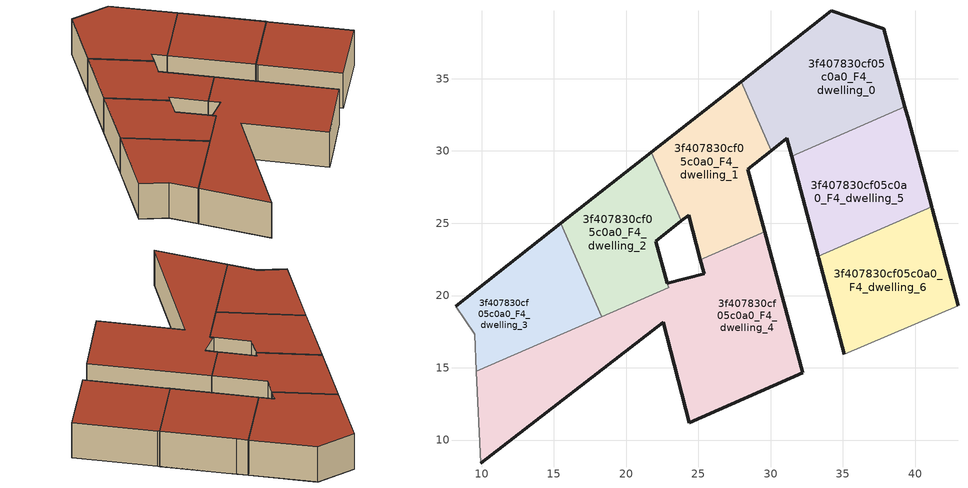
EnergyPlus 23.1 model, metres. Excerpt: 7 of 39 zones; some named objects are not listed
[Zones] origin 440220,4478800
3f407830cf05c0a0_F4_dwelling_0
 floor to 3f407830cf05c0a0_F3_dwelling_1 (EU_floor_Construction): 39.29,33.06 37.82,38.44 34.2,39.7 30.72,36.96 33.51,30.54 z12
 floor to 3f407830cf05c0a0_F3_dwelling_2 (EU_floor_Construction): 33.51,30.54 30.72,36.96 28.14,34.94 30.22,30.17 31.12,30.87 31.45,29.64 z12
 floor to 3f407830cf05c0a0_F3_dwelling_4 (EU_floor_Construction): 30.22,30.17 28.14,34.94 27.96,34.79 30.04,30.02 z12
 wall outside (EU_wall_Construction): 31.45,29.64 31.12,30.87 30.04,30.02 / 27.96,34.79 34.2,39.7 37.82,38.44 39.29,33.06 z12:15
 wall to 3f407830cf05c0a0_F4_dwelling_5 (EU_wall_Construction): 39.29,33.06 31.45,29.64 z12:15
 wall to 3f407830cf05c0a0_F4_dwelling_1 (EU_wall_Construction): 30.04,30.02 27.96,34.79 z12:15
 roof outside (EU_roof_Construction): 37.82,38.44 39.29,33.06 31.45,29.64 31.12,30.87 30.04,30.02 27.96,34.79 34.2,39.7 z15
3f407830cf05c0a0_F4_dwelling_1
 floor to 3f407830cf05c0a0_F3_dwelling_4 (EU_floor_Construction): 29.24,25.66 28.41,28.74 30.04,30.02 27.96,34.79 21.75,29.91 23.82,25.16 24.32,25.56 24.81,23.73 z12
 floor to 3f407830cf05c0a0_F3_dwelling_3 (EU_floor_Construction): 29.58,24.4 29.24,25.66 24.81,23.73 25.14,22.47 z12
 wall outside (EU_wall_Construction): 30.04,30.02 28.41,28.74 29.58,24.4 / 25.14,22.47 24.32,25.56 23.82,25.16 / 21.75,29.92 27.96,34.79 z12:15
 wall to 3f407830cf05c0a0_F4_dwelling_4 (EU_wall_Construction): 29.58,24.4 25.14,22.47 z12:15
 wall to 3f407830cf05c0a0_F4_dwelling_2 (EU_wall_Construction): 23.82,25.16 21.75,29.92 z12:15
 roof outside (EU_roof_Construction): 27.96,34.79 30.04,30.02 28.41,28.74 29.58,24.4 25.14,22.47 24.32,25.56 23.82,25.16 21.75,29.92 z15
3f407830cf05c0a0_F4_dwelling_2
 floor to 3f407830cf05c0a0_F3_dwelling_6 (EU_floor_Construction): 22.63,21.63 22.05,23.74 22.88,24.4 20.8,29.17 15.49,24.99 17.85,19.55 z12
 floor to 3f407830cf05c0a0_F3_dwelling_4 (EU_floor_Construction): 23.82,25.16 21.75,29.91 20.8,29.17 22.88,24.4 z12
 floor to 3f407830cf05c0a0_F3_dwelling_5 (EU_floor_Construction): 22.93,20.54 22.63,21.63 17.85,19.55 18.3,18.52 z12
 wall outside (EU_wall_Construction): 23.82,25.16 22.05,23.74 22.85,20.85 / 15.48,24.99 21.75,29.92 z12:15
 wall to 3f407830cf05c0a0_F4_dwelling_3 (EU_wall_Construction): 18.3,18.52 15.48,24.99 z12:15
 wall to 3f407830cf05c0a0_F4_dwelling_4 (EU_wall_Construction): 22.85,20.85 22.93,20.54 18.3,18.52 z12:15
 roof outside (EU_roof_Construction): 21.75,29.92 23.82,25.16 22.05,23.74 22.93,20.54 18.3,18.52 15.48,24.99 z15
3f407830cf05c0a0_F4_dwelling_3
 floor to 3f407830cf05c0a0_F3_dwelling_7 (EU_floor_Construction): 14.97,17.07 12.54,22.67 8.2,19.27 9.52,17.32 9.64,14.75 z12
 floor to 3f407830cf05c0a0_F3_dwelling_6 (EU_floor_Construction): 17.85,19.55 15.49,24.99 12.54,22.67 14.53,18.1 z12
 floor to 3f407830cf05c0a0_F3_dwelling_5 (EU_floor_Construction): 18.3,18.52 17.85,19.55 14.53,18.1 14.98,17.07 z12
 wall outside (EU_wall_Construction): 8.2,19.27 15.48,24.99 z12:15
 wall adiabatic (EU_wall_Construction): 9.64,14.75 9.52,17.32 8.2,19.27 z12:15
 wall to 3f407830cf05c0a0_F4_dwelling_4 (EU_wall_Construction): 18.3,18.52 9.64,14.75 z12:15
 roof outside (EU_roof_Construction): 15.48,24.99 18.3,18.52 9.64,14.75 9.52,17.32 8.2,19.27 z15
3f407830cf05c0a0_F4_dwelling_4
 floor to 3f407830cf05c0a0_F3_dwelling_3 (EU_floor_Construction): 32.2,14.67 29.58,24.4 25.14,22.47 25.38,21.6 25.4,21.52 24.26,21.22 27.94,12.79 z12
 floor to 3f407830cf05c0a0_F3_dwelling_5 (EU_floor_Construction): 27.94,12.79 24.26,21.22 22.85,20.85 22.93,20.54 14.98,17.07 16.53,13.49 22.55,18.14 24.36,11.2 z12
 floor to 3f407830cf05c0a0_F3_dwelling_7 (EU_floor_Construction): 16.53,13.49 14.98,17.07 9.64,14.75 9.95,8.4 z12
 wall outside (EU_wall_Construction): 22.85,20.85 25.4,21.52 25.38,21.6 25.14,22.47 / 29.58,24.4 32.2,14.67 24.36,11.2 22.55,18.14 9.95,8.4 z12:15
 wall adiabatic (EU_wall_Construction): 9.95,8.4 9.64,14.75 z12:15
 roof outside (EU_roof_Construction): 29.58,24.4 32.2,14.67 24.36,11.2 22.55,18.14 9.95,8.4 9.64,14.75 22.93,20.54 22.85,20.85 25.4,21.52 25.38,21.6 25.14,22.47 z15
3f407830cf05c0a0_F4_dwelling_5
 floor to 3f407830cf05c0a0_F3_dwelling_2 (EU_floor_Construction): 41.01,26.62 39.81,31.13 34.3,28.73 33.51,30.54 31.45,29.64 33.16,23.21 z12
 floor to 3f407830cf05c0a0_F3_dwelling_0 (EU_floor_Construction): 41.14,26.15 41.01,26.62 33.16,23.21 33.29,22.73 z12
 floor to 3f407830cf05c0a0_F3_dwelling_1 (EU_floor_Construction): 39.81,31.13 39.54,32.14 39.29,33.06 33.51,30.54 34.3,28.73 z12
 wall outside (EU_wall_Construction): 39.29,33.06 39.54,32.14 41.14,26.15 / 33.28,22.73 31.45,29.64 z12:15
 wall to 3f407830cf05c0a0_F4_dwelling_6 (EU_wall_Construction): 41.14,26.15 33.28,22.73 z12:15
 roof outside (EU_roof_Construction): 39.54,32.14 41.14,26.15 33.28,22.73 31.45,29.64 39.29,33.06 z15
3f407830cf05c0a0_F4_dwelling_6
 floor to 3f407830cf05c0a0_F3_dwelling_0 (EU_floor_Construction): 42.96,19.3 41.15,26.08 41.14,26.15 33.29,22.73 33.3,22.69 33.33,22.57 35.09,15.92 z12
 wall outside (EU_wall_Construction): 41.14,26.15 41.18,25.99 42.96,19.3 / 35.09,15.92 33.33,22.57 33.28,22.73 z12:15
 wall adiabatic (EU_wall_Construction): 42.96,19.3 35.09,15.92 z12:15
 roof outside (EU_roof_Construction): 41.18,25.99 42.96,19.3 35.09,15.92 33.33,22.57 33.28,22.73 41.14,26.15 z15
[Building]
EU S2 Campaign: North Axis=0; Terrain=City; Solar Distribution=FullExterior
[Site:Location]
Madrid: Latitude=40.5; Longitude=-3.5; Time Zone=1; Elevation=609
[SizingPeriod:WeatherFileDays]
AnnualSizingPeriod: Begin Month=1; Begin Day of Month=1; End Month=12; End Day of Month=31; Day of Week for Start Day=Monday; Use Weather File Daylight Saving Period=No; Use Weather File Rain and Snow Indicators=No
[MATERIAL]
EU_InternalMass_Material: Roughness=MediumRough; Thickness=0.1; Conductivity=1; Density=1800; Specific Heat=900; Thermal Absorptance=0.9; Solar Absorptance=0.7; Visible Absorptance=0.7
[MATERIAL:NOMASS] Roughness=MediumRough; Thermal Absorptance=0.9; Solar Absorptance=0.7; Visible Absorptance=0.7
Name | Thermal Resistance
EU_wall_NoMass | 0.609216
EU_roof_NoMass | 0.513268
EU_floor_NoMass | 0.568163
[CONSTRUCTION]
EU_wall_Construction: EU_wall_NoMass
EU_roof_Construction: EU_roof_NoMass
EU_floor_Construction: EU_floor_NoMass
EU_InternalMass_Construction: EU_InternalMass_Material
[ZONE] Type=1; Multiplier=1; Ceiling Height=autocalculate; Floor Area=autocalculate; Part of Total Floor Area=Yes
Name | Volume
3f407830cf05c0a0_F4_dwelling_0 | 211.002
3f407830cf05c0a0_F4_dwelling_1 | 174.344
3f407830cf05c0a0_F4_dwelling_2 | 160.565
3f407830cf05c0a0_F4_dwelling_3 | 157.057
3f407830cf05c0a0_F4_dwelling_4 | 412.856
3f407830cf05c0a0_F4_dwelling_5 | 181.655
3f407830cf05c0a0_F4_dwelling_6 | 179.368
[INTERNALMASS] Construction=EU_InternalMass_Construction
Name | Zone or ZoneList | Surface Area
3f407830cf05c0a0_F4_dwelling_0_EU_InternalMass | 3f407830cf05c0a0_F4_dwelling_0 | 70.3345
3f407830cf05c0a0_F4_dwelling_1_EU_InternalMass | 3f407830cf05c0a0_F4_dwelling_1 | 58.1135
3f407830cf05c0a0_F4_dwelling_2_EU_InternalMass | 3f407830cf05c0a0_F4_dwelling_2 | 53.5253
3f407830cf05c0a0_F4_dwelling_3_EU_InternalMass | 3f407830cf05c0a0_F4_dwelling_3 | 52.3538
3f407830cf05c0a0_F4_dwelling_4_EU_InternalMass | 3f407830cf05c0a0_F4_dwelling_4 | 137.614
3f407830cf05c0a0_F4_dwelling_5_EU_InternalMass | 3f407830cf05c0a0_F4_dwelling_5 | 60.5565
3f407830cf05c0a0_F4_dwelling_6_EU_InternalMass | 3f407830cf05c0a0_F4_dwelling_6 | 59.7861
[OTHEREQUIPMENT] Fuel Type=Electricity; Design Level Calculation Method=Watts/Area; Power per Zone Floor Area=1; Fraction Latent=0; Fraction Radiant=0; Fraction Lost=0; Carbon Dioxide Generation Rate=0; EndUse Subcategory=EU_Step8_InternalGains
Name | Zone or ZoneList or Space or SpaceList | Schedule
EU_Step8_InternalGain_3f407830cf05c0a0_F4_dwelling_0_f000 | 3f407830cf05c0a0_F4_dwelling_0 | EU_Step8_GainSchedule_3f407830cf05c0a0_F4_dwelling_0_f000
EU_Step8_InternalGain_3f407830cf05c0a0_F4_dwelling_1_f000 | 3f407830cf05c0a0_F4_dwelling_1 | EU_Step8_GainSchedule_3f407830cf05c0a0_F4_dwelling_1_f000
EU_Step8_InternalGain_3f407830cf05c0a0_F4_dwelling_2_f000 | 3f407830cf05c0a0_F4_dwelling_2 | EU_Step8_GainSchedule_3f407830cf05c0a0_F4_dwelling_2_f000
EU_Step8_InternalGain_3f407830cf05c0a0_F4_dwelling_3_f000 | 3f407830cf05c0a0_F4_dwelling_3 | EU_Step8_GainSchedule_3f407830cf05c0a0_F4_dwelling_3_f000
EU_Step8_InternalGain_3f407830cf05c0a0_F4_dwelling_4_f000 | 3f407830cf05c0a0_F4_dwelling_4 | EU_Step8_GainSchedule_3f407830cf05c0a0_F4_dwelling_4_f000
EU_Step8_InternalGain_3f407830cf05c0a0_F4_dwelling_5_f000 | 3f407830cf05c0a0_F4_dwelling_5 | EU_Step8_GainSchedule_3f407830cf05c0a0_F4_dwelling_5_f000
EU_Step8_InternalGain_3f407830cf05c0a0_F4_dwelling_6_f000 | 3f407830cf05c0a0_F4_dwelling_6 | EU_Step8_GainSchedule_3f407830cf05c0a0_F4_dwelling_6_f000
[ZONEVENTILATION:DESIGNFLOWRATE] Schedule=EU_AlwaysOn; Design Flow Rate Calculation Method=AirChanges/Hour; Air Changes per Hour=0.752966; Ventilation Type=Natural; Fan Pressure Rise=0; Fan Total Efficiency=1; Constant Term Coefficient=1; Temperature Term Coefficient=0; Velocity Term Coefficient=0; Velocity Squared Term Coefficient=0; Minimum Indoor Temperature=-100; Maximum Indoor Temperature=100; Delta Temperature=-100; Minimum Outdoor Temperature=-100; Maximum Outdoor Temperature=100; Maximum Wind Speed=40
Name | Zone or ZoneList or Space or SpaceList
EU_ConstantAir_3f407830cf05c0a0_F4_dwelling_0 | 3f407830cf05c0a0_F4_dwelling_0
EU_ConstantAir_3f407830cf05c0a0_F4_dwelling_1 | 3f407830cf05c0a0_F4_dwelling_1
EU_ConstantAir_3f407830cf05c0a0_F4_dwelling_2 | 3f407830cf05c0a0_F4_dwelling_2
EU_ConstantAir_3f407830cf05c0a0_F4_dwelling_3 | 3f407830cf05c0a0_F4_dwelling_3
EU_ConstantAir_3f407830cf05c0a0_F4_dwelling_4 | 3f407830cf05c0a0_F4_dwelling_4
EU_ConstantAir_3f407830cf05c0a0_F4_dwelling_5 | 3f407830cf05c0a0_F4_dwelling_5
EU_ConstantAir_3f407830cf05c0a0_F4_dwelling_6 | 3f407830cf05c0a0_F4_dwelling_6
[HVACTEMPLATE:ZONE:IDEALLOADSAIRSYSTEM] System Availability Schedule=EU_AlwaysOn; Maximum Heating Supply Air Temperature=50; Minimum Cooling Supply Air Temperature=13; Maximum Heating Supply Air Humidity Ratio=0.0156; Minimum Cooling Supply Air Humidity Ratio=0.0077; Heating Limit=NoLimit; Cooling Limit=NoLimit; Heating Availability Schedule=EU_AlwaysOn; Cooling Availability Schedule=EU_CoolingOff; Dehumidification Control Type=ConstantSensibleHeatRatio; Cooling Sensible Heat Ratio=0.7; Dehumidification Setpoint=60; Humidification Control Type=None; Humidification Setpoint=30; Outdoor Air Method=None; Outdoor Air Flow Rate per Person=0.00944; Outdoor Air Flow Rate per Zone Floor Area=0; Outdoor Air Flow Rate per Zone=0; Demand Controlled Ventilation Type=None; Outdoor Air Economizer Type=NoEconomizer; Heat Recovery Type=None; Sensible Heat Recovery Effectiveness=0.7; Latent Heat Recovery Effectiveness=0.65
Name | Template Thermostat
3f407830cf05c0a0_F4_dwelling_0 | EU_HeatOnly_3f407830cf05c0a0_F4_dwelling_0
3f407830cf05c0a0_F4_dwelling_1 | EU_HeatOnly_3f407830cf05c0a0_F4_dwelling_1
3f407830cf05c0a0_F4_dwelling_2 | EU_HeatOnly_3f407830cf05c0a0_F4_dwelling_2
3f407830cf05c0a0_F4_dwelling_3 | EU_HeatOnly_3f407830cf05c0a0_F4_dwelling_3
3f407830cf05c0a0_F4_dwelling_4 | EU_HeatOnly_3f407830cf05c0a0_F4_dwelling_4
3f407830cf05c0a0_F4_dwelling_5 | EU_HeatOnly_3f407830cf05c0a0_F4_dwelling_5
3f407830cf05c0a0_F4_dwelling_6 | EU_HeatOnly_3f407830cf05c0a0_F4_dwelling_6
[SIZING:ZONE] Zone Cooling Design Supply Air Temperature Input Method=SupplyAirTemperature; Zone Cooling Design Supply Air Temperature=13; Zone Heating Design Supply Air Temperature Input Method=SupplyAirTemperature; Zone Heating Design Supply Air Temperature=50; Zone Cooling Design Supply Air Humidity Ratio=0.008; Zone Heating Design Supply Air Humidity Ratio=0.008; Cooling Design Air Flow Method=DesignDay; Cooling Design Air Flow Rate=0; Cooling Minimum Air Flow per Zone Floor Area=0.000762; Cooling Minimum Air Flow=0; Cooling Minimum Air Flow Fraction=0.2; Heating Design Air Flow Method=DesignDay; Heating Design Air Flow Rate=0; Heating Maximum Air Flow per Zone Floor Area=0.002032; Heating Maximum Air Flow=0.141576; Heating Maximum Air Flow Fraction=0.3; Account for Dedicated Outdoor Air System=No; Dedicated Outdoor Air System Control Strategy=NeutralSupplyAir; Dedicated Outdoor Air Low Setpoint Temperature for Design=autosize; Dedicated Outdoor Air High Setpoint Temperature for Design=autosize; Zone Load Sizing Method=Sensible Load Only No Latent Load; Zone Latent Cooling Design Supply Air Humidity Ratio Input Method=HumidityRatioDifference; Zone Cooling Design Supply Air Humidity Ratio Difference=0.005; Zone Latent Heating Design Supply Air Humidity Ratio Input Method=HumidityRatioDifference; Zone Humidification Design Supply Air Humidity Ratio Difference=0.005
3f407830cf05c0a0_F4_dwelling_0; 3f407830cf05c0a0_F4_dwelling_1; 3f407830cf05c0a0_F4_dwelling_2; 3f407830cf05c0a0_F4_dwelling_3; 3f407830cf05c0a0_F4_dwelling_4; 3f407830cf05c0a0_F4_dwelling_5; 3f407830cf05c0a0_F4_dwelling_6
[SCHEDULE:CONSTANT]
Name | Hourly Value
EU_AlwaysOn | 1
EU_CoolingOff | 0
[SCHEDULE:FILE] Column Number=1; Rows to Skip at Top=0; Number of Hours of Data=8760; Column Separator=Comma; Interpolate to Timestep=No; Minutes per Item=60; Adjust Schedule for Daylight Savings=Yes
Name | File
EU_Step8_GainSchedule_3f407830cf05c0a0_F4_dwelling_0_f000 | ../../schedules/3f407830cf05c0a0/3f407830cf05c0a0_F4_dwelling_0_f000_gain.csv
EU_Step8_GainSchedule_3f407830cf05c0a0_F4_dwelling_1_f000 | ../../schedules/3f407830cf05c0a0/3f407830cf05c0a0_F4_dwelling_1_f000_gain.csv
EU_Step8_GainSchedule_3f407830cf05c0a0_F4_dwelling_2_f000 | ../../schedules/3f407830cf05c0a0/3f407830cf05c0a0_F4_dwelling_2_f000_gain.csv
EU_Step8_GainSchedule_3f407830cf05c0a0_F4_dwelling_3_f000 | ../../schedules/3f407830cf05c0a0/3f407830cf05c0a0_F4_dwelling_3_f000_gain.csv
EU_Step8_GainSchedule_3f407830cf05c0a0_F4_dwelling_4_f000 | ../../schedules/3f407830cf05c0a0/3f407830cf05c0a0_F4_dwelling_4_f000_gain.csv
EU_Step8_GainSchedule_3f407830cf05c0a0_F4_dwelling_5_f000 | ../../schedules/3f407830cf05c0a0/3f407830cf05c0a0_F4_dwelling_5_f000_gain.csv
EU_Step8_GainSchedule_3f407830cf05c0a0_F4_dwelling_6_f000 | ../../schedules/3f407830cf05c0a0/3f407830cf05c0a0_F4_dwelling_6_f000_gain.csv
